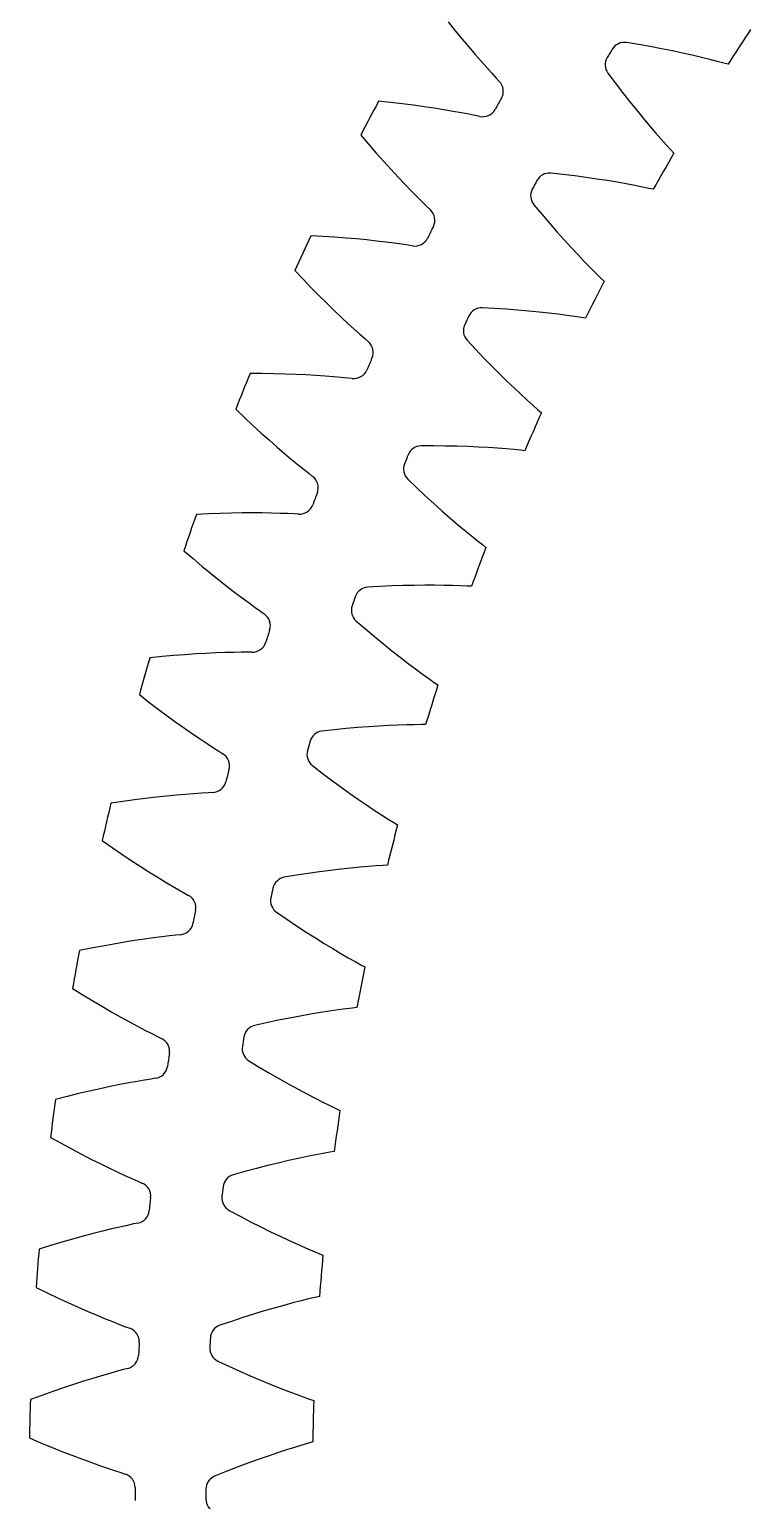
# Model space of a CAD drawing. Header units: millimetres. Extents: x -125 to 125, y -125 to 125.
# Drawn here: x -125 to -94.4, y -0.3 to 62.1 of the extents above; entities that cross this region are included whole.
import ezdxf

# ---------------------------------------------------------------- set-up
doc = ezdxf.new("R2010")
doc.units = ezdxf.units.MM

msp = doc.modelspace()

# ---------------------------------------------------------------- linework, layer by layer
at = {"layer": 'thin_ring_external'}
for p, q in [((-107.24141, 62.38181), (-106.942459, 62.010108)), ((-106.942459, 62.010108), (-106.651766, 61.656457)), ((-106.651766, 61.656457), (-106.370722, 61.321767)), ((-106.370722, 61.321767), (-106.101063, 61.007255)), ((-106.101063, 61.007255), (-105.845049, 60.714614)), ((-105.845049, 60.714614), (-105.605809, 60.446365)), ((-105.605809, 60.446365), (-105.388105, 60.206628)), ((-105.388105, 60.206628), (-105.200603, 60.003479)), ((-105.200603, 60.003479), (-105.073227, 59.862996)), ((-109.67672, 58.97165), (-110.185837, 59.026108)), ((-109.185123, 58.913658), (-109.67672, 58.97165)), ((-108.712032, 58.852672), (-109.185123, 58.913658)), ((-108.258649, 58.789308), (-108.712032, 58.852672)), ((-107.826476, 58.724277), (-108.258649, 58.789308)), ((-107.417455, 58.658426), (-107.826476, 58.724277)), ((-107.034213, 58.592799), (-107.417455, 58.658426)), ((-106.680531, 58.528747), (-107.034213, 58.592799)), ((-106.362411, 58.468182), (-106.680531, 58.528747)), ((-106.091262, 58.414282), (-106.362411, 58.468182)), ((-105.90495, 58.37896), (-106.091262, 58.414282)), ((-110.944796, 57.58691), (-110.612295, 57.197542)), ((-110.612295, 57.197542), (-110.286772, 56.824627)), ((-110.286772, 56.824627), (-109.969232, 56.468673)), ((-109.969232, 56.468673), (-109.66086, 56.130327)), ((-109.66086, 56.130327), (-109.363093, 55.810424)), ((-109.363093, 55.810424), (-109.077727, 55.510091)), ((-109.077727, 55.510091), (-108.807105, 55.230904)), ((-108.807105, 55.230904), (-108.554479, 54.97522)), ((-108.554479, 54.97522), (-108.324818, 54.746913)), ((-108.324818, 54.746913), (-108.127188, 54.553603)), ((-108.127188, 54.553603), (-107.992805, 54.419807)), ((-112.544781, 53.294566), (-113.056014, 53.322957)), ((-112.050864, 53.261751), (-112.544781, 53.294566)), ((-111.575276, 53.225001), (-112.050864, 53.261751)), ((-111.119249, 53.18487), (-111.575276, 53.225001)), ((-110.684319, 53.141991), (-111.119249, 53.18487)), ((-110.272469, 53.097111), (-110.684319, 53.141991)), ((-109.886376, 53.051137), (-110.272469, 53.097111)), ((-109.529885, 53.005228), (-109.886376, 53.051137)), ((-109.209087, 52.960986), (-109.529885, 53.005228)), ((-108.93554, 52.921002), (-109.209087, 52.960986)), ((-108.747667, 52.895238), (-108.93554, 52.921002)), ((-113.740497, 51.846884), (-113.388548, 51.475001)), ((-113.388548, 51.475001), (-113.044408, 51.119194)), ((-113.044408, 51.119194), (-112.709107, 50.779919)), ((-112.709107, 50.779919), (-112.383861, 50.457759)), ((-112.383861, 50.457759), (-112.070148, 50.153478)), ((-112.070148, 50.153478), (-111.769819, 49.868108)), ((-111.769819, 49.868108), (-111.485295, 49.603104)), ((-111.485295, 49.603104), (-111.219944, 49.360652)), ((-111.219944, 49.360652), (-110.978925, 49.144369)), ((-110.978925, 49.144369), (-110.771682, 48.961402)), ((-110.771682, 48.961402), (-110.630642, 48.834643)), ((-115.119225, 47.478443), (-115.63124, 47.480693)), ((-114.624277, 47.47089), (-115.119225, 47.478443)), ((-114.147433, 47.458472), (-114.624277, 47.47089)), ((-113.689951, 47.441678), (-114.147433, 47.458472)), ((-113.253399, 47.421063), (-113.689951, 47.441678)), ((-112.839795, 47.397271), (-113.253399, 47.421063)), ((-112.451859, 47.371071), (-112.839795, 47.397271)), ((-112.093488, 47.343425), (-112.451859, 47.371071)), ((-111.770849, 47.31562), (-112.093488, 47.343425)), ((-111.495618, 47.289656), (-111.770849, 47.31562)), ((-111.306674, 47.273519), (-111.495618, 47.289656)), ((-116.239462, 45.971595), (-115.868983, 45.618168)), ((-115.868983, 45.618168), (-115.507125, 45.280397)), ((-115.507125, 45.280397), (-115.154937, 44.958686)), ((-115.154937, 44.958686), (-114.813666, 44.653553)), ((-114.813666, 44.653553), (-114.484826, 44.365688)), ((-114.484826, 44.365688), (-114.170317, 44.096024)), ((-114.170317, 44.096024), (-113.872633, 43.845894)), ((-113.872633, 43.845894), (-113.595248, 43.617308)), ((-113.595248, 43.617308), (-113.3435, 43.413613)), ((-113.3435, 43.413613), (-113.127184, 43.241467)), ((-113.127184, 43.241467), (-112.979857, 43.122075)), ((-117.393336, 41.538454), (-117.904798, 41.514558)), ((-116.898648, 41.556184), (-117.393336, 41.538454)), ((-116.421792, 41.56813), (-116.898648, 41.556184)), ((-115.964049, 41.574717), (-116.421792, 41.56813)), ((-115.527014, 41.576419), (-115.964049, 41.574717)), ((-115.112735, 41.573777), (-115.527014, 41.576419)), ((-114.723967, 41.56742), (-115.112735, 41.573777)), ((-114.364652, 41.558108), (-114.723967, 41.56742)), ((-114.041014, 41.546814), (-114.364652, 41.558108)), ((-113.764816, 41.534937), (-114.041014, 41.546814)), ((-113.575295, 41.528468), (-113.764816, 41.534937)), ((-118.435171, 39.976372), (-118.047129, 39.642323)), ((-118.047129, 39.642323), (-117.668496, 39.323469)), ((-117.668496, 39.323469), (-117.300341, 39.02016)), ((-117.300341, 39.02016), (-116.943935, 38.732851)), ((-116.943935, 38.732851), (-116.600825, 38.462152)), ((-116.600825, 38.462152), (-116.272958, 38.208899)), ((-116.272958, 38.208899), (-115.96289, 37.974295)), ((-115.96289, 37.974295), (-115.674195, 37.76017)), ((-115.674195, 37.76017), (-115.412374, 37.569596)), ((-115.412374, 37.569596), (-115.187551, 37.40872)), ((-115.187551, 37.40872), (-115.03432, 37.297006)), ((-118.392419, 35.569341), (-118.868043, 35.533062)), ((-117.93561, 35.599292), (-118.392419, 35.569341)), ((-117.499232, 35.623307), (-117.93561, 35.599292)), ((-117.085359, 35.641822), (-117.499232, 35.623307)), ((-116.696773, 35.655324), (-117.085359, 35.641822)), ((-116.337451, 35.664371), (-116.696773, 35.655324)), ((-116.013659, 35.669617), (-116.337451, 35.664371)), ((-115.737215, 35.671858), (-116.013659, 35.669617)), ((-115.547611, 35.675075), (-115.737215, 35.671858)), ((-119.361181, 35.490096), (-119.870756, 35.440115)), ((-118.868043, 35.533062), (-119.361181, 35.490096)), ((-120.321896, 33.876855), (-119.917304, 33.563055)), ((-119.917304, 33.563055), (-119.522884, 33.263951)), ((-119.522884, 33.263951), (-119.139722, 32.979835)), ((-119.139722, 32.979835), (-118.769111, 32.7111)), ((-118.769111, 32.7111), (-118.412626, 32.458273)), ((-118.412626, 32.458273), (-118.072255, 32.222092)), ((-118.072255, 32.222092), (-117.750613, 32.003626)), ((-117.750613, 32.003626), (-117.451361, 31.804521)), ((-117.451361, 31.804521), (-117.180151, 31.627565)), ((-117.180151, 31.627565), (-116.947407, 31.478377)), ((-116.947407, 31.478377), (-116.788671, 31.374633)), ((-121.017627, 29.349149), (-121.523985, 29.273214)), ((-120.527326, 29.417238), (-121.017627, 29.349149)), ((-120.054175, 29.477755), (-120.527326, 29.417238)), ((-119.599491, 29.530992), (-120.054175, 29.477755)), ((-119.164908, 29.577258), (-119.599491, 29.530992)), ((-118.75252, 29.616881), (-119.164908, 29.577258)), ((-118.365131, 29.650207), (-118.75252, 29.616881)), ((-118.006739, 29.677589), (-118.365131, 29.650207)), ((-117.683638, 29.699361), (-118.006739, 29.677589)), ((-117.407669, 29.715715), (-117.683638, 29.699361)), ((-117.218476, 29.728609), (-117.407669, 29.715715)), ((-121.894715, 27.688957), (-121.474628, 27.396225)), ((-121.474628, 27.396225), (-121.06545, 27.11765)), ((-121.06545, 27.11765), (-120.668281, 26.85347)), ((-120.668281, 26.85347), (-120.284432, 26.604009)), ((-120.284432, 26.604009), (-119.915502, 26.369714)), ((-119.915502, 26.369714), (-119.563516, 26.15122)), ((-119.563516, 26.15122), (-119.231138, 25.949463)), ((-119.231138, 25.949463), (-118.922111, 25.765898)), ((-118.922111, 25.765898), (-118.642219, 25.60302)), ((-118.642219, 25.60302), (-118.402161, 25.465912)), ((-118.402161, 25.465912), (-118.238334, 25.370408)), ((-118.583532, 23.704585), (-118.771819, 23.682047)), ((-122.358351, 23.131633), (-122.860172, 23.029941)), ((-121.872167, 23.224668), (-122.358351, 23.131633)), ((-121.402723, 23.309266), (-121.872167, 23.224668)), ((-120.95135, 23.38565), (-121.402723, 23.309266)), ((-120.519697, 23.454045), (-120.95135, 23.38565)), ((-120.10987, 23.514673), (-120.519697, 23.454045)), ((-119.724687, 23.567736), (-120.10987, 23.514673)), ((-119.368162, 23.613382), (-119.724687, 23.567736)), ((-119.046594, 23.651624), (-119.368162, 23.613382)), ((-118.771819, 23.682047), (-119.046594, 23.651624)), ((-123.149525, 21.428822), (-122.715039, 21.157922)), ((-122.715039, 21.157922), (-122.292171, 20.900603)), ((-122.292171, 20.900603), (-121.882031, 20.657047)), ((-121.882031, 20.657047), (-121.485944, 20.427511)), ((-121.485944, 20.427511), (-121.105533, 20.212359)), ((-121.105533, 20.212359), (-120.742849, 20.012123)), ((-120.742849, 20.012123), (-120.400603, 19.8276)), ((-120.400603, 19.8276), (-120.082605, 19.660054)), ((-120.082605, 19.660054), (-119.794762, 19.51168)), ((-119.794762, 19.51168), (-119.548016, 19.387008)), ((-119.548016, 19.387008), (-119.379527, 19.299994)), ((-120.418166, 17.487571), (-120.771896, 17.423779)), ((-120.09897, 17.542182), (-120.418166, 17.487571)), ((-119.826107, 17.586596), (-120.09897, 17.542182)), ((-119.639216, 17.618718), (-119.826107, 17.586596)), ((-123.379856, 16.853769), (-123.87583, 16.726587)), ((-122.899057, 16.971507), (-123.379856, 16.853769)), ((-122.434545, 17.079965), (-122.899057, 16.971507)), ((-121.987661, 17.179297), (-122.434545, 17.079965)), ((-121.560063, 17.269643), (-121.987661, 17.179297)), ((-121.153866, 17.351118), (-121.560063, 17.269643)), ((-120.771896, 17.423779), (-121.153866, 17.351118)), ((-124.083052, 15.112781), (-123.6353, 14.86442)), ((-123.6353, 14.86442), (-123.199845, 14.629029)), ((-123.199845, 14.629029), (-122.777803, 14.406732)), ((-122.777803, 14.406732), (-122.370513, 14.19772)), ((-122.370513, 14.19772), (-121.979613, 14.002273)), ((-121.979613, 14.002273), (-121.607178, 13.820817)), ((-121.607178, 13.820817), (-121.255956, 13.65401)), ((-121.255956, 13.65401), (-120.929819, 13.50292)), ((-120.929819, 13.50292), (-120.634775, 13.369437)), ((-120.634775, 13.369437), (-120.381985, 13.257526)), ((-120.381985, 13.257526), (-120.209273, 13.179229)), ((-121.504024, 11.234366), (-121.881786, 11.142296)), ((-121.154013, 11.316136), (-121.504024, 11.234366)), ((-120.838022, 11.386974), (-121.154013, 11.316136)), ((-120.567783, 11.445263), (-120.838022, 11.386974)), ((-120.382776, 11.486886), (-120.567783, 11.445263)), ((-123.605317, 10.67407), (-124.079478, 10.531935)), ((-123.146949, 10.806105), (-123.605317, 10.67407)), ((-122.70572, 10.928125), (-123.146949, 10.806105)), ((-122.283293, 11.040187), (-122.70572, 10.928125)), ((-121.881786, 11.142296), (-122.283293, 11.040187)), ((-124.079478, 10.531935), (-124.568311, 10.379595)), ((-124.692861, 8.757313), (-124.233011, 8.532138)), ((-124.233011, 8.532138), (-123.786105, 8.319289)), ((-123.786105, 8.319289), (-123.353263, 8.118832)), ((-123.353263, 8.118832), (-122.935832, 7.930889)), ((-122.935832, 7.930889), (-122.535462, 7.755656)), ((-122.535462, 7.755656), (-122.154247, 7.593454)), ((-122.154247, 7.593454), (-121.794967, 7.444798)), ((-121.794967, 7.444798), (-121.46154, 7.310557)), ((-121.46154, 7.310557), (-121.160065, 7.192314)), ((-121.160065, 7.192314), (-120.901891, 7.093457)), ((-120.901891, 7.093457), (-120.725406, 7.02408)), ((-121.919163, 5.015644), (-122.291731, 4.904406)), ((-121.573783, 5.115179), (-121.919163, 5.015644)), ((-121.261821, 5.202059), (-121.573783, 5.115179)), ((-120.994911, 5.27407), (-121.261821, 5.202059)), ((-120.812271, 5.325086), (-120.994911, 5.27407)), ((-123.538077, 4.504052), (-123.989106, 4.348786)), ((-123.103654, 4.648443), (-123.538077, 4.504052)), ((-122.6875, 4.781928), (-123.103654, 4.648443)), ((-122.291731, 4.904406), (-122.6875, 4.781928)), ((-124.45539, 4.182625), (-124.935807, 4.005523)), ((-123.989106, 4.348786), (-124.45539, 4.182625)), ((-124.977359, 2.378998), (-124.506613, 2.177597)), ((-124.506613, 2.177597), (-124.04942, 1.987845)), ((-124.04942, 1.987845), (-123.606908, 1.809751)), ((-123.606908, 1.809751), (-123.180425, 1.643367)), ((-123.180425, 1.643367), (-122.771629, 1.488806)), ((-122.771629, 1.488806), (-122.38263, 1.34628)), ((-122.38263, 1.34628), (-122.016228, 1.216163)), ((-122.016228, 1.216163), (-121.676381, 1.099123)), ((-121.676381, 1.099123), (-121.369262, 0.996427)), ((-121.369262, 0.996427), (-121.106377, 0.910881)), ((-121.106377, 0.910881), (-120.92658, 0.850607))]:
    msp.add_line(p, q, dxfattribs=at)
for centre, radius, start, end in [((-105.505099, 59.44648), 0.6, 330.601067, 43.963027), ((0, 0), 125, 151.822226, 152.568018), ((-105.77509, 58.964738), 0.6, 257.500388, 330.862348), ((0, 0), 120.5, 150.601067, 150.862348), ((-108.402847, 53.981782), 0.6, 333.527896, 46.889856), ((0, 0), 120.5, 153.527896, 153.789177), ((0, 0), 125, 154.749055, 155.494847), ((-108.647887, 53.486883), 0.6, 260.427217, 333.789177), ((-111.017783, 48.376253), 0.6, 336.454725, 49.816686), ((0, 0), 120.5, 156.454725, 156.716006), ((0, 0), 125, 157.675884, 158.421677), ((-111.237234, 47.869487), 0.6, 263.354046, 336.716006), ((-113.343087, 42.644515), 0.6, 339.381555, 52.743515), ((0, 0), 120.5, 159.381555, 159.642836), ((-113.536376, 42.127204), 0.6, 266.280875, 339.642836), ((0, 0), 125, 160.602714, 161.348506), ((-115.372692, 36.801522), 0.6, 342.308384, 55.670344), ((0, 0), 120.5, 162.308384, 162.569665), ((-115.539314, 36.275017), 0.6, 269.207705, 342.569665), ((0, 0), 125, 163.529543, 164.275335), ((-117.101302, 30.862518), 0.6, 345.235213, 58.597173), ((0, 0), 120.5, 165.235213, 165.496494), ((-117.240824, 30.328192), 0.6, 272.134534, 345.496494), ((0, 0), 125, 166.456372, 167.202165), ((-118.524409, 24.842998), 0.6, 348.162042, 61.524003), ((0, 0), 120.5, 168.162042, 168.423323), ((-118.636465, 24.302245), 0.6, 275.061363, 348.423323), ((0, 0), 125, 169.383201, 170.128994), ((-119.638299, 18.758665), 0.6, 351.088872, 64.450832), ((-119.722598, 18.212896), 0.6, 277.988193, 351.350153), ((0, 0), 120.5, 171.088872, 171.350153), ((0, 0), 125, 172.310031, 173.055823), ((-120.440066, 12.625393), 0.6, 354.015701, 67.377661), ((0, 0), 120.5, 174.015701, 174.276982), ((-120.496388, 12.076031), 0.6, 280.915022, 354.276982), ((0, 0), 125, 175.23686, 175.982652), ((-120.927619, 6.459182), 0.6, 356.94253, 70.30449), ((0, 0), 120.5, 176.94253, 177.203811), ((-120.955816, 5.907661), 0.6, 283.841851, 357.203811), ((0, 0), 125, 178.163689, 178.909482), ((-121.099685, 0.276121), 0.6, 359.86936, 73.23132), ((0, 0), 120.5, 179.86936, 180.13064)]:
    msp.add_arc(centre, radius, start, end, dxfattribs=at)
at = {"layer": 'thin_ring_internal'}
for p, q in [((-99.173025, 61.422022), (-99.686418, 61.507948)), ((-98.676889, 61.334718), (-99.173025, 61.422022)), ((-98.199948, 61.245082), (-98.676889, 61.334718)), ((-97.743375, 61.153838), (-98.199948, 61.245082)), ((-97.308639, 61.06183), (-97.743375, 61.153838)), ((-96.897642, 60.97007), (-97.308639, 61.06183)), ((-96.512964, 60.879815), (-96.897642, 60.97007)), ((-96.158331, 60.792722), (-96.512964, 60.879815)), ((-95.839678, 60.711161), (-96.158331, 60.792722)), ((-95.568326, 60.639154), (-95.839678, 60.711161)), ((-95.383478, 60.588714), (-95.568326, 60.639154)), ((-100.474234, 60.212441), (-100.161747, 59.796138)), ((-100.161747, 59.796138), (-99.855976, 59.395792)), ((-99.855976, 59.395792), (-99.556966, 59.013561)), ((-99.556966, 59.013561), (-99.265899, 58.650155)), ((-99.265899, 58.650155), (-98.984199, 58.306489)), ((-98.984199, 58.306489), (-98.713641, 57.983786)), ((-98.713641, 57.983786), (-98.456529, 57.68376)), ((-98.456529, 57.68376), (-98.216045, 57.408955)), ((-98.216045, 57.408955), (-97.997028, 57.16355)), ((-97.997028, 57.16355), (-97.808254, 56.95575)), ((-97.808254, 56.95575), (-97.678426, 56.814831)), ((-102.379248, 55.914608), (-102.896567, 55.972369)), ((-101.879084, 55.854527), (-102.379248, 55.914608)), ((-101.397961, 55.791071), (-101.879084, 55.854527)), ((-100.937086, 55.724896), (-101.397961, 55.791071)), ((-100.497974, 55.656766), (-100.937086, 55.724896)), ((-100.082579, 55.587586), (-100.497974, 55.656766)), ((-99.693547, 55.518474), (-100.082579, 55.587586)), ((-99.334687, 55.450876), (-99.693547, 55.518474)), ((-99.012055, 55.386839), (-99.334687, 55.450876)), ((-98.737176, 55.329757), (-99.012055, 55.386839)), ((-98.549849, 55.289486), (-98.737176, 55.329757)), ((-103.61246, 54.635773), (-103.277707, 54.237156)), ((-103.277707, 54.237156), (-102.950529, 53.854105)), ((-102.950529, 53.854105), (-102.631092, 53.488774)), ((-102.631092, 53.488774), (-102.320614, 53.141805)), ((-102.320614, 53.141805), (-102.020567, 52.814034)), ((-102.020567, 52.814034), (-101.73279, 52.506589)), ((-101.73279, 52.506589), (-101.459677, 52.22105)), ((-101.459677, 52.22105), (-101.204546, 51.959788)), ((-101.204546, 51.959788), (-100.972453, 51.72671)), ((-100.972453, 51.72671), (-100.772614, 51.529529)), ((-100.772614, 51.529529), (-100.635284, 51.39591)), ((-105.279931, 50.240322), (-105.799633, 50.269746)), ((-104.777233, 50.207644), (-105.279931, 50.240322)), ((-104.293361, 50.170556), (-104.777233, 50.207644)), ((-103.829561, 50.129648), (-104.293361, 50.170556)), ((-103.387383, 50.085599), (-103.829561, 50.129648)), ((-102.968831, 50.039208), (-103.387383, 50.085599)), ((-102.576605, 49.991443), (-102.968831, 50.039208)), ((-102.214589, 49.943543), (-102.576605, 49.991443)), ((-101.888941, 49.89722), (-102.214589, 49.943543)), ((-101.611355, 49.855234), (-101.888941, 49.89722)), ((-101.422108, 49.825254), (-101.611355, 49.855234)), ((-106.441467, 48.896051), (-106.085445, 48.516309)), ((-106.085445, 48.516309), (-105.737837, 48.151697)), ((-105.737837, 48.151697), (-105.398926, 47.804355)), ((-105.398926, 47.804355), (-105.069963, 47.474858)), ((-105.069963, 47.474858), (-104.752465, 47.163962)), ((-104.752465, 47.163962), (-104.448328, 46.872691)), ((-104.448328, 46.872691), (-104.16003, 46.602493)), ((-104.16003, 46.602493), (-103.891012, 46.355553)), ((-103.891012, 46.355553), (-103.646538, 46.135497)), ((-103.646538, 46.135497), (-103.436228, 45.949523)), ((-103.436228, 45.949523), (-103.291807, 45.823603)), ((-107.866417, 44.416099), (-108.38695, 44.417099)), ((-107.362685, 44.410922), (-107.866417, 44.416099)), ((-106.87751, 44.400313), (-107.362685, 44.410922)), ((-106.412168, 44.384794), (-106.87751, 44.400313)), ((-105.968244, 44.364958), (-106.412168, 44.384794)), ((-105.547783, 44.341492), (-105.968244, 44.364958)), ((-105.153534, 44.315218), (-105.547783, 44.341492)), ((-104.789442, 44.287159), (-105.153534, 44.315218)), ((-104.461751, 44.258689), (-104.789442, 44.287159)), ((-104.182287, 44.231924), (-104.461751, 44.258689)), ((-103.991685, 44.212323), (-104.182287, 44.231924)), ((-108.95281, 43.010403), (-108.576582, 42.65067)), ((-108.576582, 42.65067), (-108.209582, 42.305584)), ((-108.209582, 42.305584), (-107.852208, 41.977269)), ((-107.852208, 41.977269), (-107.505743, 41.666228)), ((-107.505743, 41.666228), (-107.171741, 41.373135)), ((-107.171741, 41.373135), (-106.852151, 41.098906)), ((-106.852151, 41.098906), (-106.549528, 40.844855)), ((-106.549528, 40.844855), (-106.267426, 40.612975)), ((-106.267426, 40.612975), (-106.0113, 40.406598)), ((-106.0113, 40.406598), (-105.791148, 40.232386)), ((-105.791148, 40.232386), (-105.640066, 40.114541)), ((-110.130988, 38.459321), (-110.650798, 38.431894)), ((-109.627724, 38.48166), (-110.130988, 38.459321)), ((-109.142694, 38.497562), (-109.627724, 38.48166)), ((-108.677198, 38.507478), (-109.142694, 38.497562)), ((-108.232854, 38.511914), (-108.677198, 38.507478)), ((-107.811739, 38.511444), (-108.232854, 38.511914)), ((-107.416643, 38.506739), (-107.811739, 38.511444)), ((-107.051563, 38.498605), (-107.416643, 38.506739)), ((-106.722806, 38.488072), (-107.051563, 38.498605)), ((-106.442297, 38.476609), (-106.722806, 38.488072)), ((-106.250909, 38.467445), (-106.442297, 38.476609)), ((-111.138996, 36.996396), (-110.743684, 36.657745)), ((-110.743684, 36.657745), (-110.358387, 36.333216)), ((-110.358387, 36.333216), (-109.983617, 36.024906)), ((-109.983617, 36.024906), (-109.620683, 35.73325)), ((-109.620683, 35.73325), (-109.271174, 35.458833)), ((-109.271174, 35.458833), (-108.937086, 35.202466)), ((-108.937086, 35.202466), (-108.621041, 34.965321)), ((-108.621041, 34.965321), (-108.326697, 34.749192)), ((-108.326697, 34.749192), (-108.059683, 34.55711)), ((-108.059683, 34.55711), (-107.830346, 34.39518)), ((-107.830346, 34.39518), (-107.673054, 34.285761)), ((-111.565591, 32.437554), (-112.066884, 32.387765)), ((-111.082153, 32.47992), (-111.565591, 32.437554)), ((-110.617894, 32.515241), (-111.082153, 32.47992)), ((-110.174455, 32.543936), (-110.617894, 32.515241)), ((-109.753942, 32.566463), (-110.174455, 32.543936)), ((-109.359179, 32.583341), (-109.753942, 32.566463)), ((-108.994199, 32.595156), (-109.359179, 32.583341)), ((-108.665358, 32.602591), (-108.994199, 32.595156)), ((-108.384641, 32.606464), (-108.665358, 32.602591)), ((-108.193039, 32.607765), (-108.384641, 32.606464)), ((-112.066884, 32.387765), (-112.584421, 32.331992)), ((-112.993499, 30.871977), (-112.580283, 30.555419)), ((-112.580283, 30.555419), (-112.177839, 30.252415)), ((-112.177839, 30.252415), (-111.786792, 29.96503)), ((-111.786792, 29.96503), (-111.408473, 29.693629)), ((-111.408473, 29.693629), (-111.044499, 29.438708)), ((-111.044499, 29.438708), (-110.69691, 29.200969)), ((-110.69691, 29.200969), (-110.368386, 28.981436)), ((-110.368386, 28.981436), (-110.062679, 28.781703)), ((-110.062679, 28.781703), (-109.785573, 28.604489)), ((-109.785573, 28.604489), (-109.547736, 28.455325)), ((-109.547736, 28.455325), (-109.384703, 28.354659)), ((-113.668328, 26.219552), (-114.182048, 26.1356)), ((-113.170503, 26.296642), (-113.668328, 26.219552)), ((-112.6901, 26.365344), (-113.170503, 26.296642)), ((-112.228462, 26.425966), (-112.6901, 26.365344)), ((-111.787252, 26.478833), (-112.228462, 26.425966)), ((-111.368597, 26.524291), (-111.787252, 26.478833)), ((-110.975344, 26.562701), (-111.368597, 26.524291)), ((-110.611554, 26.59443), (-110.975344, 26.562701)), ((-110.283609, 26.619812), (-110.611554, 26.59443)), ((-110.003524, 26.639008), (-110.283609, 26.619812)), ((-109.812278, 26.650771), (-110.003524, 26.639008)), ((-114.510784, 24.655423), (-114.080899, 24.361903)), ((-114.080899, 24.361903), (-113.662508, 24.081328)), ((-113.662508, 24.081328), (-113.256351, 23.815728)), ((-113.256351, 23.815728), (-112.863775, 23.565391)), ((-112.863775, 23.565391), (-112.486423, 23.330727)), ((-112.486423, 23.330727), (-112.12637, 23.112324)), ((-112.12637, 23.112324), (-111.786348, 22.911059)), ((-111.786348, 22.911059), (-111.47019, 22.728319)), ((-111.47019, 22.728319), (-111.18382, 22.566502)), ((-111.18382, 22.566502), (-110.938192, 22.430548)), ((-110.938192, 22.430548), (-110.769906, 22.338935)), ((-111.294112, 20.592051), (-111.572732, 20.557589)), ((-111.103794, 20.614241), (-111.294112, 20.592051)), ((-114.930542, 19.973089), (-115.43891, 19.861208)), ((-114.437669, 20.07725), (-114.930542, 19.973089)), ((-113.961735, 20.172084), (-114.437669, 20.07725)), ((-113.504096, 20.257825), (-113.961735, 20.172084)), ((-113.066432, 20.334707), (-113.504096, 20.257825)), ((-112.650884, 20.40296), (-113.066432, 20.334707)), ((-112.260316, 20.462788), (-112.650884, 20.40296)), ((-111.898801, 20.514335), (-112.260316, 20.462788)), ((-111.572732, 20.557589), (-111.898801, 20.514335)), ((-115.686325, 18.365288), (-115.241052, 18.095682)), ((-115.241052, 18.095682), (-114.807963, 17.838374)), ((-114.807963, 17.838374), (-114.387909, 17.59535)), ((-114.387909, 17.59535), (-113.982248, 17.366825)), ((-113.982248, 17.366825), (-113.592644, 17.153118)), ((-113.592644, 17.153118), (-113.221201, 16.954703)), ((-113.221201, 16.954703), (-112.870695, 16.772306)), ((-112.870695, 16.772306), (-112.54503, 16.607104)), ((-112.54503, 16.607104), (-112.250251, 16.461167)), ((-112.250251, 16.461167), (-111.997565, 16.33883)), ((-111.997565, 16.33883), (-111.824527, 16.256544)), ((-112.852098, 14.373018), (-113.210258, 14.301806)), ((-112.528877, 14.434013), (-112.852098, 14.373018)), ((-112.252555, 14.48364), (-112.528877, 14.434013)), ((-112.063733, 14.516189), (-112.252555, 14.48364)), ((-115.363308, 13.797939), (-115.849758, 13.667018)), ((-114.893263, 13.918622), (-115.363308, 13.797939)), ((-114.44099, 14.029226), (-114.893263, 13.918622)), ((-114.008177, 14.129895), (-114.44099, 14.029226)), ((-113.596976, 14.220738), (-114.008177, 14.129895)), ((-113.210258, 14.301806), (-113.596976, 14.220738)), ((-115.849758, 13.667018), (-116.351258, 13.527543)), ((-116.516612, 12.020344), (-116.057281, 11.775457)), ((-116.057281, 11.775457), (-115.610787, 11.542183)), ((-115.610787, 11.542183), (-115.178088, 11.32246)), ((-115.178088, 11.32246), (-114.760552, 11.116429)), ((-114.760552, 11.116429), (-114.35986, 10.924317)), ((-114.35986, 10.924317), (-113.978136, 10.746482)), ((-113.978136, 10.746482), (-113.618193, 10.583499)), ((-113.618193, 10.583499), (-113.283991, 10.436327)), ((-113.283991, 10.436327), (-112.981683, 10.306705)), ((-112.981683, 10.306705), (-112.722693, 10.19835)), ((-112.722693, 10.19835), (-112.54542, 10.125636)), ((-113.4686, 8.188806), (-113.822336, 8.098141)), ((-113.149192, 8.267361), (-113.4686, 8.188806)), ((-112.875992, 8.332004), (-113.149192, 8.267361)), ((-112.68923, 8.374816), (-112.875992, 8.332004)), ((-115.481905, 7.623622), (-115.944658, 7.47745)), ((-115.036347, 7.758759), (-115.481905, 7.623622)), ((-114.609677, 7.882913), (-115.036347, 7.758759)), ((-114.20405, 7.996076), (-114.609677, 7.882913)), ((-113.822336, 8.098141), (-114.20405, 7.996076)), ((-116.423232, 7.32016), (-116.916368, 7.153507)), ((-115.944658, 7.47745), (-116.423232, 7.32016)), ((-116.999168, 5.639527), (-116.527149, 5.420088)), ((-116.527149, 5.420088), (-116.068583, 5.211545)), ((-116.068583, 5.211545), (-115.62453, 5.01578)), ((-115.62453, 5.01578), (-115.196367, 4.832857)), ((-115.196367, 4.832857), (-114.785781, 4.662913)), ((-114.785781, 4.662913), (-114.394915, 4.506189)), ((-114.394915, 4.506189), (-114.026609, 4.363106)), ((-114.026609, 4.363106), (-113.684869, 4.234404)), ((-113.684869, 4.234404), (-113.375933, 4.121485)), ((-113.375933, 4.121485), (-113.111413, 4.027434)), ((-113.111413, 4.027434), (-112.930433, 3.96451)), ((-114.094724, 1.870309), (-114.470295, 1.747551)), ((-113.746466, 1.980156), (-114.094724, 1.870309)), ((-113.431825, 2.076036), (-113.746466, 1.980156)), ((-113.162563, 2.155501), (-113.431825, 2.076036)), ((-112.978417, 2.208449), (-113.162563, 2.155501)), ((-115.725903, 1.30587), (-116.179984, 1.134646)), ((-115.288389, 1.465137), (-115.725903, 1.30587)), ((-114.869136, 1.612406), (-115.288389, 1.465137)), ((-114.470295, 1.747551), (-114.869136, 1.612406)), ((-116.649254, 0.951456), (-117.132553, 0.758121)), ((-116.179984, 1.134646), (-116.649254, 0.951456))]:
    msp.add_line(p, q, dxfattribs=at)
for centre, radius, start, end in [((0, 0), 113, 146.685066, 147.575804), ((0, 0), 117.5, 148.595129, 148.796176), ((-99.774909, 60.914509), 0.6, 81.518782, 148.595129), ((-99.98804, 60.564031), 0.6, 148.796176, 215.872522), ((0, 0), 113, 149.8155, 150.706239), ((0, 0), 117.5, 151.725563, 151.926611), ((-102.952519, 55.374983), 0.6, 84.649217, 151.725563), ((-103.146192, 55.013389), 0.6, 151.926611, 219.002957), ((0, 0), 113, 152.945935, 153.836674), ((0, 0), 117.5, 154.855998, 155.057045), ((-105.822878, 49.670197), 0.6, 87.779652, 154.855998), ((-105.996516, 49.298566), 0.6, 155.057045, 222.133392), ((0, 0), 113, 156.07637, 156.967108), ((-108.37742, 43.817175), 0.6, 90.910087, 157.986433), ((-108.530504, 43.436616), 0.6, 158.18748, 225.263826), ((0, 0), 117.5, 157.986433, 158.18748), ((0, 0), 113, 159.206805, 160.097543), ((0, 0), 117.5, 161.116868, 161.317915), ((-110.608521, 37.833385), 0.6, 94.040521, 161.116868), ((-110.740595, 37.445035), 0.6, 161.317915, 228.394261), ((0, 0), 113, 162.337239, 163.227978), ((0, 0), 117.5, 164.247303, 164.44835), ((-112.509523, 31.736686), 0.6, 97.170956, 164.247303), ((-112.620192, 31.341702), 0.6, 164.44835, 231.524696), ((0, 0), 113, 165.467674, 166.358413), ((0, 0), 117.5, 167.377737, 167.578784), ((-114.074752, 25.545271), 0.6, 100.301391, 167.377737), ((-114.163687, 25.144834), 0.6, 167.578784, 234.655131), ((0, 0), 113, 168.598109, 169.488848), ((0, 0), 117.5, 170.508172, 170.709219), ((-115.299538, 19.27762), 0.6, 103.431826, 170.508172), ((-115.366472, 18.872924), 0.6, 170.709219, 237.785566), ((0, 0), 113, 171.728544, 172.619282), ((-116.180224, 12.952437), 0.6, 106.562261, 173.638607), ((-116.224958, 12.544689), 0.6, 173.839654, 240.916), ((0, 0), 117.5, 173.638607, 173.839654), ((0, 0), 113, 174.858979, 175.749717), ((-116.714182, 6.588599), 0.6, 109.692695, 176.769042), ((0, 0), 117.5, 176.769042, 176.970089), ((-116.736583, 6.179016), 0.6, 176.970089, 244.046435), ((0, 0), 113, 177.989413, 178.880152), ((-116.89982, 0.205097), 0.6, 112.82313, 179.899476), ((0, 0), 117.5, 179.899476, 180.100524), ((-116.89982, -0.205097), 0.6, 180.100524, 247.17687)]:
    msp.add_arc(centre, radius, start, end, dxfattribs=at)

doc.saveas('drawing.dxf')
